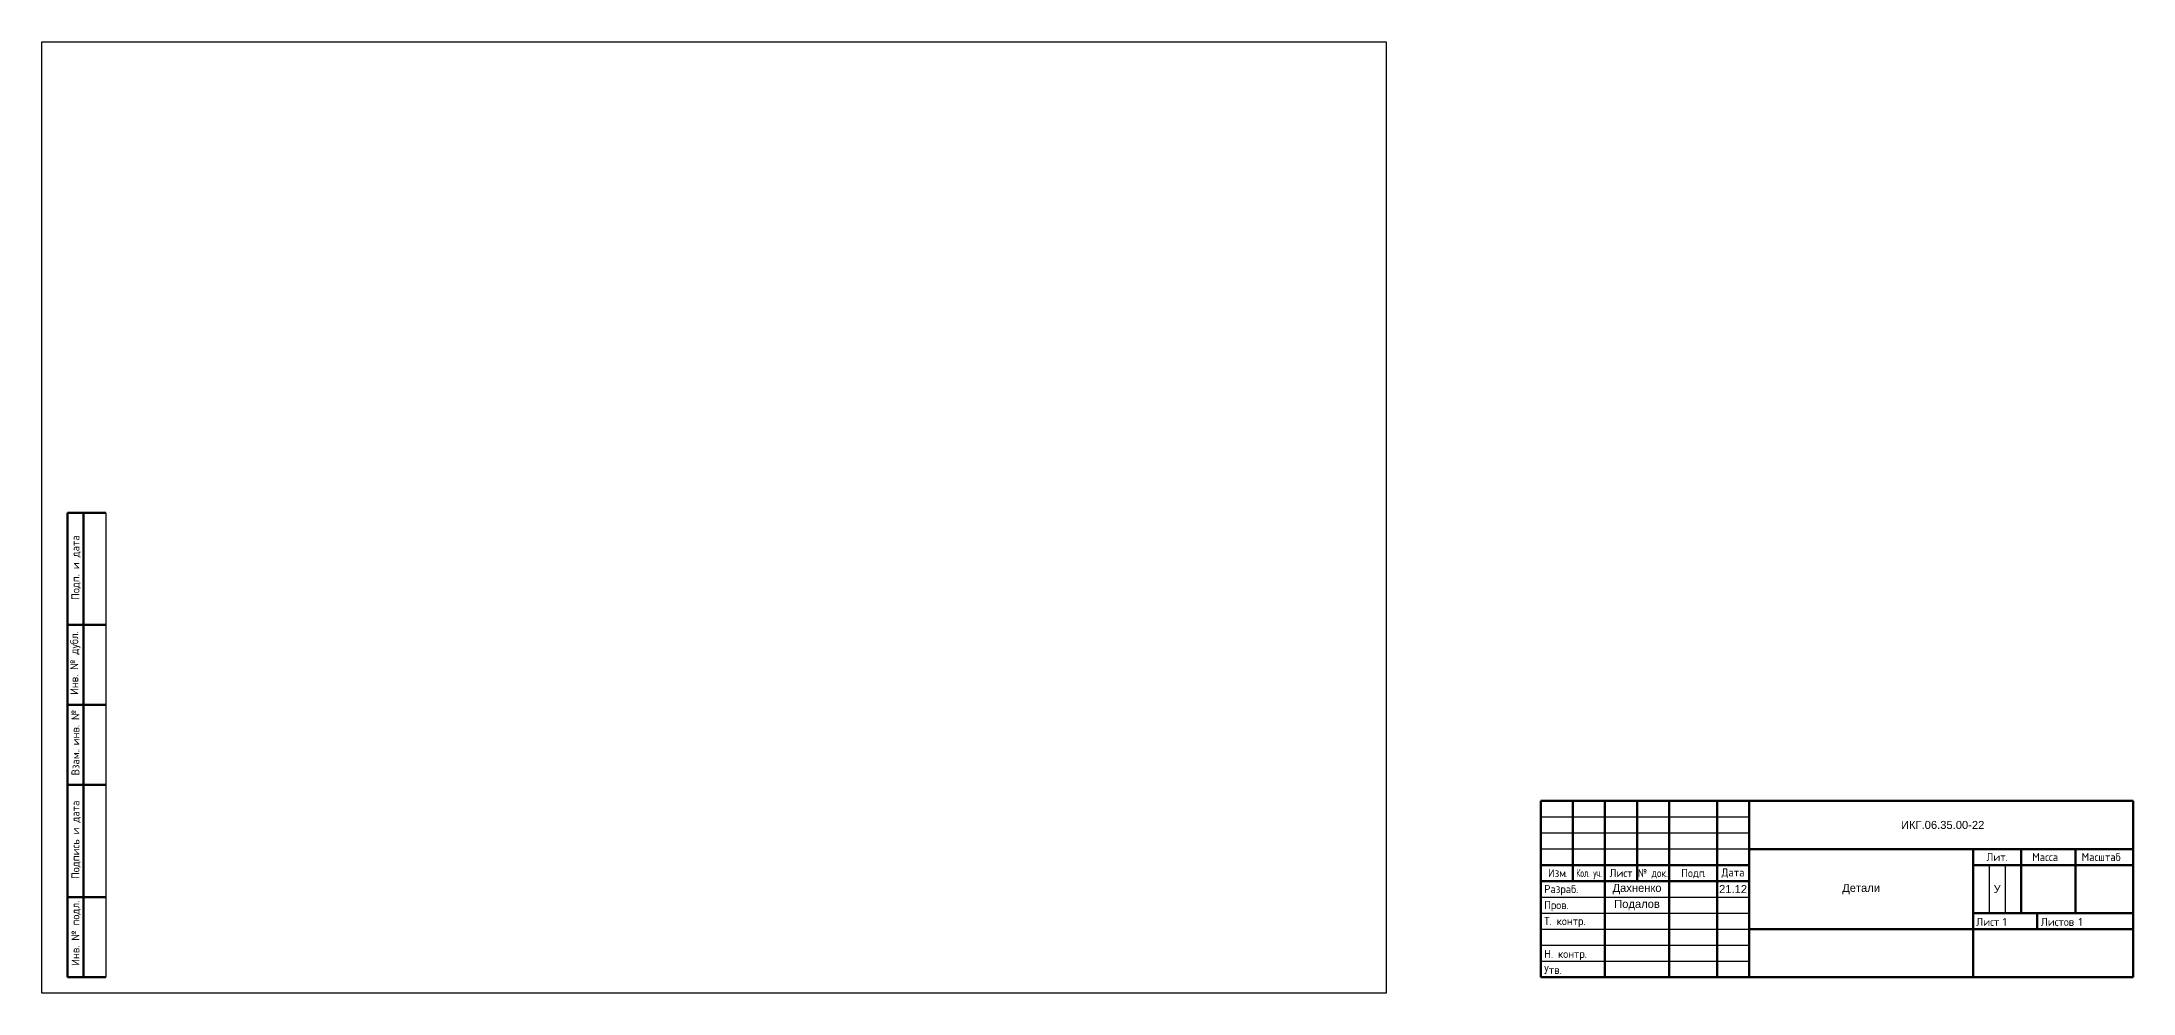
# Model space of a CAD drawing. Header units: millimetres. Extents: x 752 to 1992, y 1433 to 1900.
# Drawn here: x 752 to 1405, y 1433 to 1730 of the extents above; entities that cross this region are included whole.
import ezdxf
from ezdxf.enums import TextEntityAlignment as Align

# ---------------------------------------------------------------- set-up
doc = ezdxf.new("R2010")
doc.units = ezdxf.units.MM
doc.layers.add('контур', color=7, linetype='Continuous', lineweight=30)
doc.styles.add('GOST-2.304_Type-B', font='GOST Common.ttf')
doc.styles.get("Standard").update_dxf_attribs({"font": 'arial.ttf'})

# ---------------------------------------------------------------- blocks, each defined once
blk = doc.blocks.new('ACAD_SPDS_TB_18')
at = {"linetype": 'Continuous', "lineweight": 60}
for p, q in [((-12, 145), (0, 145)), ((-12, 145), (-12, 0)), ((-7, 145), (-7, 0)), ((-12, 110), (0, 110)), ((-12, 85), (0, 85)), ((-12, 60), (0, 60)), ((-12, 25), (0, 25)), ((-12, 0), (0, 0))]:
    blk.add_line(p, q, dxfattribs=at)
at = {"linetype": 'Continuous', "lineweight": 30}
blk.add_line((0, 145), (0, 0), dxfattribs=at)
at = {"style": 'GOST-2.304_Type-B'}
for s, p in [('Подп. и дата', (-8.25, 117.77)), ('Инв. № дубл.', (-8.62, 88.14)), ('Взам. инв. №', (-8.25, 62.96)), ('. ', (-8.25, 70.58)), ('Подпись и дата', (-8.25, 30.64)), ('Инв. № подл.', (-8.25, 3.57))]:
    blk.add_text(s, height=2.5, rotation=90, dxfattribs=at).set_placement(p)
for tag, p in [('ПОДП_ДАТА_2', (-3.5, 127.5)), ('ИНВ_Н_ДУБЛ', (-3.65, 97.5)), ('ВЗАМ_ИНВ_Н', (-3.5, 71.94)), ('ПОДП_ДАТА_1', (-3.5, 42.5)), ('ИНВ_НОМ_ПОДЛ', (-3.5, 12.5))]:
    blk.add_attdef(tag, text='', height=2.5, rotation=90, dxfattribs=at).set_placement(p, align=Align.MIDDLE_CENTER)
at = {"style": 'GOST-2.304_Type-B', "flags": 1}
blk.add_attdef('ИДЕНТИФИКАТОР_НАДПИСИ', (-12.12, -11.58), '', height=2.5, dxfattribs=at)
blk = doc.blocks.new('ACAD_SPDS_TB_06')
at = {"linetype": 'Continuous', "lineweight": 60}
for p, q in [((-185, 55), (0, 55)), ((-185, 55), (-185, 0)), ((-175, 55), (-175, 30)), ((-165, 55), (-165, 0)), ((-155, 55), (-155, 30)), ((-145, 55), (-145, 0)), ((-130, 55), (-130, 0)), ((-120, 55), (-120, 0)), ((0, 55), (0, 0)), ((-120, 40), (0, 40)), ((-185, 35), (-120, 35)), ((-185, 30), (-120, 30)), ((-120, 15), (0, 15)), ((-185, 0), (0, 0))]:
    blk.add_line(p, q, dxfattribs=at)
at = {"linetype": 'Continuous', "lineweight": 25}
for p, q in [((-185, 50), (-120, 50)), ((-185, 45), (-120, 45)), ((-185, 25), (-120, 25)), ((-185, 20), (-120, 20)), ((-185, 15), (-120, 15)), ((-185, 10), (-120, 10)), ((-185, 5), (-120, 5))]:
    blk.add_line(p, q, dxfattribs=at)
at = {"lineweight": 25}
blk.add_line((-120, 40), (-185, 40), dxfattribs=at)
at = {"lineweight": 60}
for p, q in [((-50, 40), (-50, 0)), ((-35, 40), (-35, 20)), ((-18, 40), (-18, 20)), ((-50, 35), (0, 35)), ((-50, 20), (0, 20)), ((-30, 20), (-30, 15))]:
    blk.add_line(p, q, dxfattribs=at)
for p, q in [((-45, 35), (-45, 20)), ((-40, 35), (-40, 20)), ((-130, 20), (-120, 20))]:
    blk.add_line(p, q)
at = {"style": 'GOST-2.304_Type-B'}
for s, p in [('Изм', (-180, 31.25)), ('Лист', (-160, 31.25)), ('Подп', (-137.5, 31.25)), ('Дата', (-125, 31.44))]:
    blk.add_text(s, height=2.5, dxfattribs=at).set_placement(p, align=Align.CENTER)
at = {"style": 'GOST-2.304_Type-B', "width": 0.70447}
blk.add_text('Кол. уч.', height=2.5, dxfattribs=at).set_placement((-174, 31.25), (-166, 31.25), align=Align.FIT)
at = {"style": 'GOST-2.304_Type-B', "width": 0.9}
blk.add_text('№ док.', height=2.5, dxfattribs=at).set_placement((-150, 31.25), align=Align.CENTER)
at = {"style": 'GOST-2.304_Type-B'}
for s, p in [('Разраб.', (-184, 26.25)), ('.', (-177.56, 31.25)), ('.', (-134.25, 31.25)), ('Пров.', (-184, 21.25)), ('Т. контр.', (-184, 16.25)), ('Лист', (-49.02, 16)), ('Листов', (-28.83, 16)), ('Н. контр.', (-184, 6)), ('Утв.', (-184, 1))]:
    blk.add_text(s, height=2.5, dxfattribs=at).set_placement(p)
at = {"linetype": 'Continuous', "char_height": 2.5, "attachment_point": 5, "style": 'GOST-2.304_Type-B'}
for s, insert, width in [('Лит.', (-42.5, 37.5), 14), ('Масса', (-27.5, 37.5), 14), ('Масштаб', (-10, 37.5), 19)]:
    blk.add_mtext(s, dxfattribs=dict(at, insert=insert, width=width))
at = {"style": 'GOST-2.304_Type-B'}
for tag, p, flags in [('ИДЕНТИФИКАТОР_НАДПИСИ', (-185.34, 60.88), 1), ('ЛИСТ', (-40.73, 16), 8), ('ЛИСТОВ', (-17.07, 16), 8)]:
    blk.add_attdef(tag, p, '', height=2.5, dxfattribs=dict(at, flags=flags))
at = {"style": 'GOST-2.304_Type-B', "flags": 8}
for tag, p in [('ИЗМ_4', (-180, 51)), ('ИЗМ_4_КОЛ_УЧ', (-170, 51)), ('ИЗМ_4_ЛИСТ', (-160, 51)), ('ИЗМ_4_N_ДОК', (-150, 51)), ('ИЗМ_4_ДАТА', (-125, 51)), ('ИЗМ_3', (-180, 46)), ('ИЗМ_3_КОЛ_УЧ', (-170, 46)), ('ИЗМ_3_ЛИСТ', (-160, 46)), ('ИЗМ_3_N_ДОК', (-150, 46)), ('ИЗМ_3_ДАТА', (-125, 46)), ('ИЗМ_2', (-180, 41)), ('ИЗМ_2_КОЛ_УЧ', (-170, 41)), ('ИЗМ_2_ЛИСТ', (-160, 41)), ('ИЗМ_2_N_ДОК', (-150, 41)), ('ИЗМ_2_ДАТА', (-125, 41)), ('ИЗМ_1', (-180, 36)), ('ИЗМ_1_КОЛ_УЧ', (-170, 36)), ('ИЗМ_1_ЛИСТ', (-160, 36)), ('ИЗМ_1_N_ДОК', (-150, 36)), ('ИЗМ_1_ДАТА', (-125, 36)), ('РАЗРАБ_ФИО', (-155, 26)), ('РАЗРАБ_ДАТА', (-125, 26)), ('ПРОВ_ФИО', (-155, 21)), ('ПРОВ_ДАТА', (-125, 21)), ('ДОЛЖНОСТЬ_1', (-175, 11)), ('ДОЛЖНОСТЬ_1_ФИО', (-155, 11)), ('ТКОНТР_ФИО', (-155, 16)), ('ДОЛЖНОСТЬ_1_ДАТА', (-125, 11)), ('ТКОНТР_ДАТА', (-125, 16)), ('НКОНТР_ФИО', (-155, 6)), ('НКОНТР_ДАТА', (-125, 6)), ('УТВ_ФИО', (-155, 1)), ('УТВ_ДАТА', (-125, 1))]:
    blk.add_attdef(tag, text='', height=2.5, dxfattribs=at).set_placement(p, align=Align.CENTER)
at = {"style": 'GOST-2.304_Type-B'}
blk.add_attdef('ОБОЗНАЧЕНИЕ_ДОКУМЕНТА', text='', height=5, dxfattribs=at).set_placement((-60, 47.5), align=Align.MIDDLE_CENTER)
at = {"lineweight": 30, "flags": 104}
for tag, p in [('НАИМЕНОВАНИЕ_ДОКУМЕНТА', (-85, 27.5)), ('ОБОЗНАЧЕНИЕ_МАТЕРИАЛА', (-85, 7.5)), ('НАИМЕНОВАНИЕ_ПРЕДПРИЯТИЯ', (-25, 7.5))]:
    blk.add_attdef(tag, text='', height=3.5, dxfattribs=at).set_placement(p, align=Align.MIDDLE_CENTER)
at = {"style": 'GOST-2.304_Type-B', "flags": 8}
for tag, p in [('Л1', (-47.5, 27.5)), ('Л2', (-42.5, 27.5)), ('Л3', (-37.5, 27.5)), ('МАССА', (-26.5, 27.5)), ('МАСШТАБ', (-9, 27.5))]:
    blk.add_attdef(tag, text='', height=2.5, dxfattribs=at).set_placement(p, align=Align.MIDDLE_CENTER)

msp = doc.modelspace()

# ---------------------------------------------------------------- linework, layer by layer
at = {"layer": 'контур'}
msp.add_lwpolyline([(751.655, 1432.708), (751.655, 1729.708), (1171.655, 1729.708), (1171.655, 1432.708), (751.655, 1432.708)], dxfattribs=at)

# ---------------------------------------------------------------- block references
msp.add_blockref('ACAD_SPDS_TB_18', (771.655, 1437.708), dxfattribs=at)
ref = msp.add_blockref('ACAD_SPDS_TB_06', (1404.984, 1437.708), dxfattribs=at)
ref.add_attrib('ЛИСТ', '1', (1364.258, 1453.708), dxfattribs={"layer": '0', "height": 2.5, "style": 'GOST-2.304_Type-B'})
ref.add_attrib('ЛИСТОВ', '1', (1387.913, 1453.708), dxfattribs={"layer": '0', "height": 2.5, "style": 'GOST-2.304_Type-B'})

# ---------------------------------------------------------------- texts
at = {"layer": 'контур', "char_height": 2.5, "attachment_point": 5}
for s, width, insert in [('^IИКГ.06.35.00-22', 120, (1344.984, 1485.208)), ('Дахненко', 20, (1249.984, 1465.208)), ('21.12', 10, (1279.984, 1465.208)), ('Детали', 70, (1319.984, 1465.208)), ('У', 5, (1362.484, 1465.208)), ('Подалов', 20, (1249.984, 1460.208))]:
    msp.add_mtext_dynamic_manual_height_columns(s, width=width, gutter_width=12.5, heights=[0], dxfattribs=dict(at, insert=insert))

doc.saveas('drawing.dxf')
